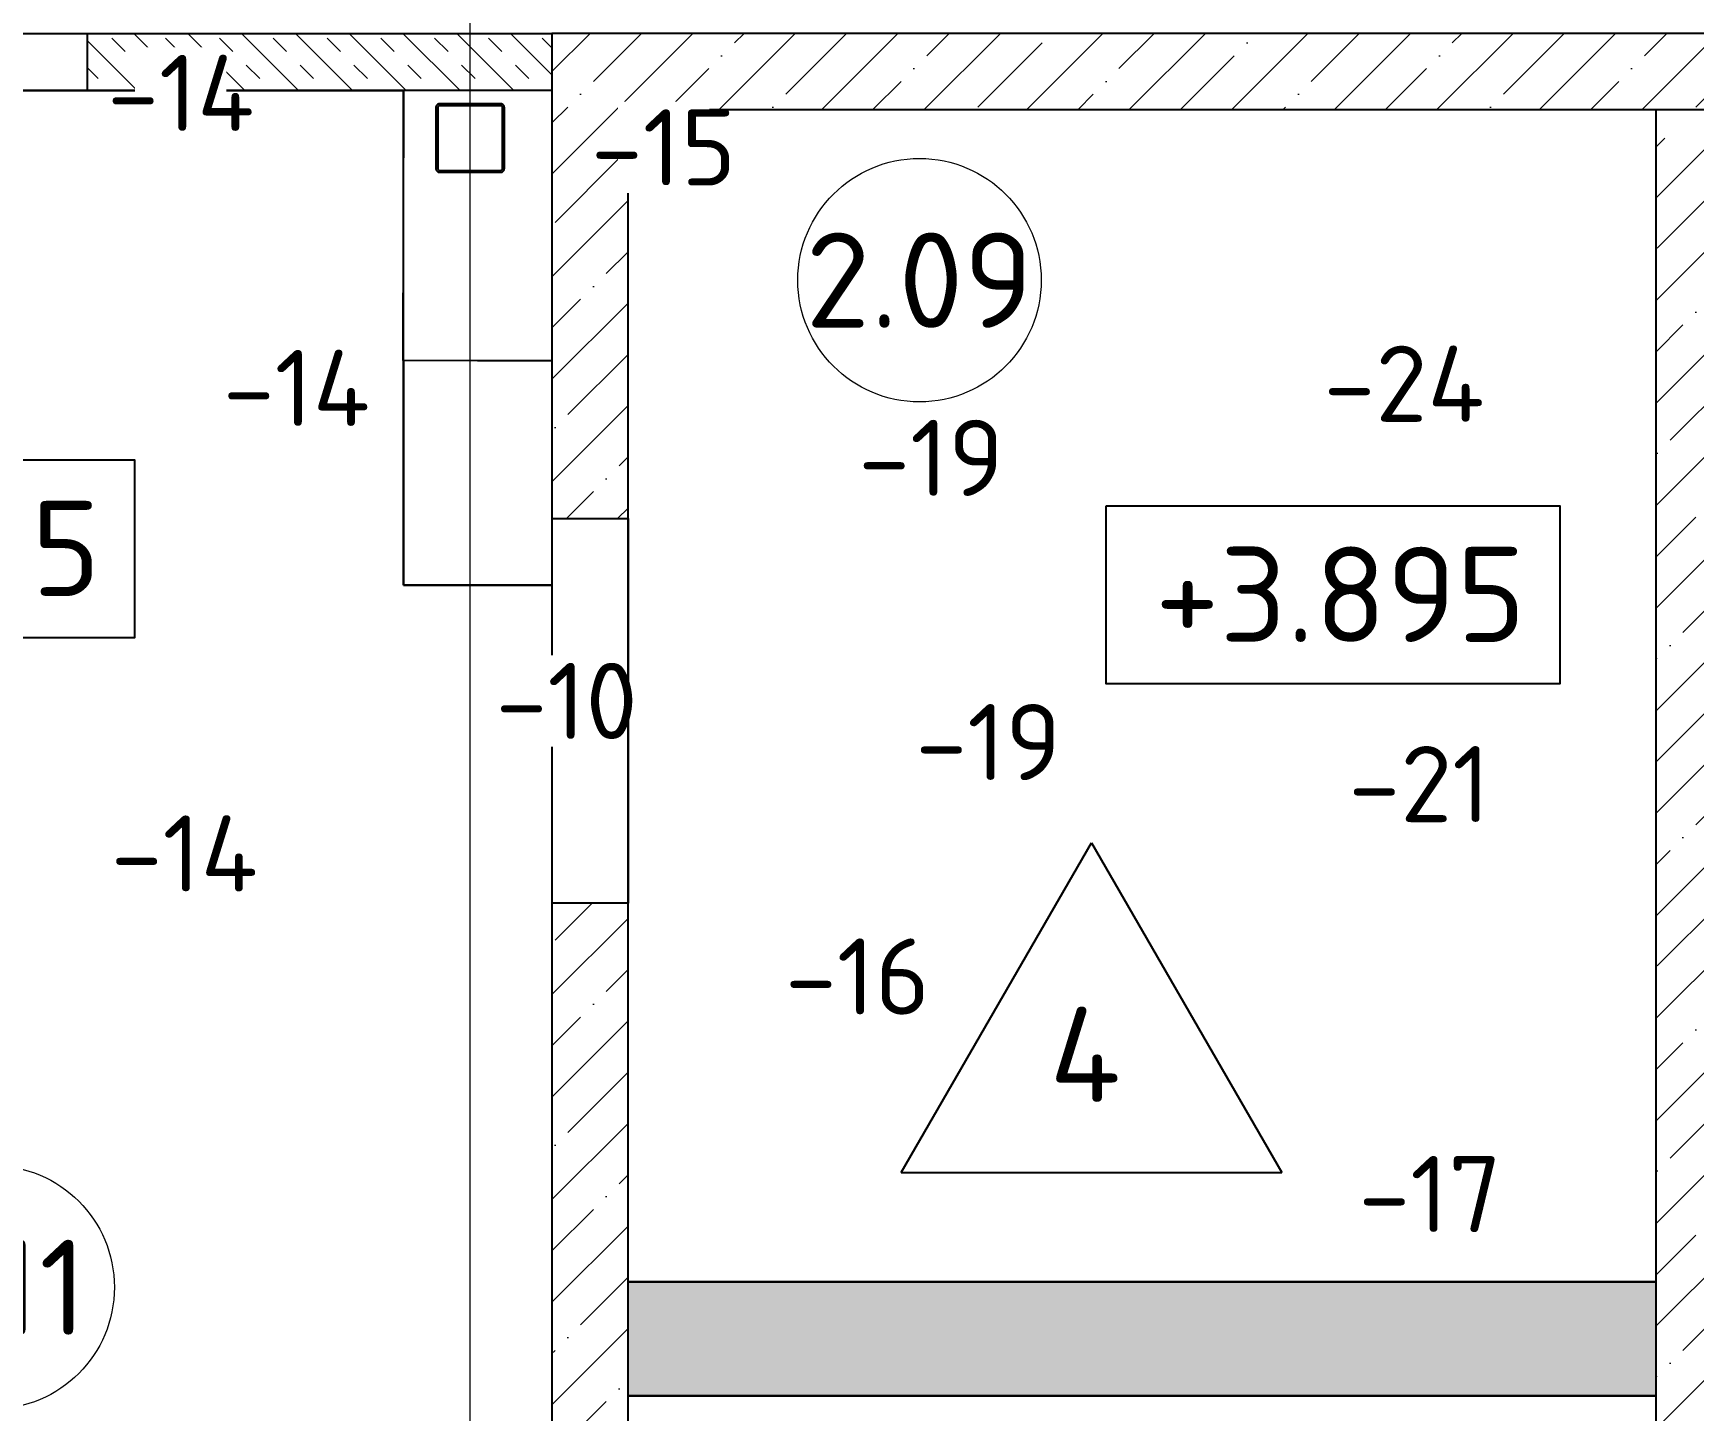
# Model space of a CAD drawing. Header units: metres. Extents: x -2111 to 158, y 19 to 1277.
# Drawn here: x 63.528 to 67.891, y 23.993 to 27.612 of the extents above; entities that cross this region are included whole.
import ezdxf
from ezdxf.enums import TextEntityAlignment as Align

# ---------------------------------------------------------------- set-up
doc = ezdxf.new("R2010")
doc.units = ezdxf.units.M
for name, pattern in [('_ШТР__3__1_5_', [4.5, 3, -1.5]), ('_ШТР__3__3__Скрыто', [6, 3, -3]), ('Xref_level ST-8$0$DASHDOT', [25.4, 12.7, -6.35, 0, -6.35])]:
    doc.linetypes.add(name, pattern=pattern)
for name, color, linetype in [('01', 123, 'Continuous'), ('высотные отклонения', 7, 'Continuous'), ('Лестницы', 7, 'Continuous'), ('Основной', 7, 'Continuous'), ('Стены', 7, 'Continuous')]:
    doc.layers.add(name, color=color, linetype=linetype)
doc.layers.add('_5-1_Площадь помещений', color=2, linetype='Continuous', plot=False)
doc.layers.add('ГКЛ (контур)', color=255, linetype='Continuous', plot=False)
doc.layers.add('Оси', color=250, linetype='Xref_level ST-8$0$DASHDOT', lineweight=5)
doc.layers.add('Стены штриховка', color=7, linetype='Continuous', lineweight=9)
doc.styles.add('Норм 2.5', font='isocpeur.ttf', dxfattribs={"height": 2.5})

# ---------------------------------------------------------------- blocks, each defined once
blk = doc.blocks.new('*U15')
for points in [[(-80, -90), (80, -90, 0.414214), (90, -80), (90, 80, 0.414214), (80, 90), (-80, 90, 0.414214), (-90, 80), (-90, -80, 0.414214)], [(-80, -85), (80, -85, 0.414214), (85, -80), (85, 80, 0.414214), (80, 85), (-80, 85, 0.414214), (-85, 80), (-85, -80, 0.414214)]]:
    blk.add_lwpolyline(points, format="xyb", close=True)
blk = doc.blocks.new('Номер_помещения')
blk.add_wipeout([(-5, 0), (0, 8.66), (5, 0)])
for p, q in [((-5, 0), (0, 8.66)), ((0, 8.66), (5, 0)), ((-5, 0), (5, 0))]:
    blk.add_line(p, q)
at = {"style": 'Норм 2.5'}
blk.add_attdef('НОМЕР', text='', height=2.5, dxfattribs=at).set_placement((-0.171, 3.102), align=Align.MIDDLE_CENTER)
blk = doc.blocks.new('axis_name')
at = {"lineweight": 9}
blk.add_circle((0, 0), 3.198, dxfattribs=at)
at = {"style": 'Норм 2.5'}
blk.add_attdef('AXIS_NAME', text='', height=2.5, dxfattribs=at).set_placement((0, 0), align=Align.MIDDLE_CENTER)
blk = doc.blocks.new('Проектная_отметка')
blk.add_wipeout([(0, 0), (0, 4.676), (11.917, 4.676), (11.917, 0)])
blk.add_lwpolyline([(0, 4.676), (11.917, 4.676), (11.917, 0), (0, 0)], close=True)
at = {"style": 'Норм 2.5'}
blk.add_attdef('ОТМЕТКА', text='', height=2.5, dxfattribs=at).set_placement((6.151, 2.353), align=Align.MIDDLE_CENTER)

msp = doc.modelspace()

# ---------------------------------------------------------------- hatches: boundary and pattern name
at = {"layer": 'Стены штриховка'}
h = msp.add_hatch(dxfattribs=at)
h.set_pattern_fill('ASHLER', color=256, scale=0.2, angle=270, pattern_type=2)
h.set_pattern_definition([(315, (-44.52428, 21.65926), (0.07071068, 0.07071068), []), (315, (-44.45358, 21.65926), (0.07071068, 0.07071068), [0.05, -0.05])])
h.paths.add_polyline_path([(64.8906, 27.6115), (63.6706, 27.6115), (63.6706, 27.4615), (64.8906, 27.4615)])
h = msp.add_hatch(dxfattribs=at)
h.set_pattern_fill('ANSI35', color=256, scale=0.03)
h.set_pattern_definition([(45, (-64.61928, 21.65926), (-0.13470384, 0.13470384), []), (45, (-64.48458, 21.65926), (-0.13470384, 0.13470384), [0.238125, -0.047625, 0, -0.047625])])
h.paths.add_polyline_path([(68.6556, 27.6115), (65.5156, 27.6115), (64.8906, 27.6115), (64.8906, 27.3365), (65.0906, 27.3365), (65.0906, 27.4115), (65.5156, 27.4115), (68.6556, 27.4115)])
h.paths.add_polyline_path([(65.0906, 27.3365), (64.8906, 27.3365), (64.8906, 26.3365), (65.0906, 26.3365)])
h.paths.add_polyline_path([(67.9906, 27.3365), (67.7906, 27.3365), (67.7906, 21.4115), (67.9906, 21.4115)])
h.paths.add_polyline_path([(70.6756, 27.6115), (69.9656, 27.6115), (69.9656, 27.4115), (70.6306, 27.4115), (70.6306, 27.3365), (70.6756, 27.3365)])
h.paths.add_polyline_path([(70.8306, 27.6115), (70.6756, 27.6115), (70.6756, 27.3365), (70.8306, 27.3365)])
h.paths.add_polyline_path([(70.8306, 27.3365), (70.6756, 27.3365), (70.6756, 21.2115), (70.8306, 21.2115), (70.8306, 21.3365), (70.8306, 26.3365)])
h.paths.add_polyline_path([(70.6756, 27.3365), (70.6306, 27.3365), (70.6306, 26.3365), (70.6306, 21.4115), (69.8806, 21.4115), (69.8806, 21.2115), (70.6756, 21.2115)])
h.paths.add_polyline_path([(68.6806, 21.4115), (65.5906, 21.4115), (65.0906, 21.4115), (65.0906, 22.7365), (64.8906, 22.7365), (64.8906, 21.3365), (64.8906, 21.2115), (65.5906, 21.2115), (68.6806, 21.2115)])
h.paths.add_polyline_path([(65.0906, 25.3265), (64.8906, 25.3265), (64.8906, 23.7465), (65.0906, 23.7465)])
h = msp.add_hatch(dxfattribs=at)
h.set_pattern_fill('ASHLER', color=256, scale=0.2, angle=270, pattern_type=2)
h.set_pattern_definition([(315, (-64.61928, 21.65926), (0.07071068, 0.07071068), []), (315, (-64.54858, 21.65926), (0.07071068, 0.07071068), [0.05, -0.05])])
h.paths.add_polyline_path([(67.7906, 24.3315), (65.0906, 24.3315), (65.0906, 24.0315), (67.7906, 24.0315)])
h.paths.add_polyline_path([(61.7708, 27.4615), (61.6205, 27.4615), (61.6205, 21.2065), (61.7708, 21.2065)])
h.paths.add_polyline_path([(58.5605, 27.4615), (58.4103, 27.4615), (58.4103, 21.2065), (58.5605, 21.2065)])
h.paths.add_polyline_path([(55.6213, 27.4615), (55.471, 27.4615), (55.471, 21.2065), (55.6213, 21.2065)])
h.paths.add_polyline_path([(52.936, 27.4555), (52.7858, 27.4555), (52.7858, 21.2065), (52.936, 21.2065)])
h.paths.add_polyline_path([(49.7558, 27.4555), (49.6055, 27.4555), (49.6055, 21.2065), (49.7558, 21.2065)])
h.paths.add_polyline_path([(46.5259, 27.4615), (46.3756, 27.4615), (46.3756, 21.219), (46.5259, 21.219)])
h.paths.add_polyline_path([(58.4745, 26.7042), (58.4394, 26.7042), (58.4394, 26.9986), (58.4745, 26.9986)], flags=16)

# ---------------------------------------------------------------- linework, layer by layer
at = {"linetype": '_ШТР__3__3__Скрыто', "lineweight": 30}
msp.add_lwpolyline([(64.5006, 26.7524), (64.5006, 26.1615)], dxfattribs=at)
at = {"linetype": '_ШТР__3__3__Скрыто', "lineweight": 30, "elevation": 3.876}
msp.add_lwpolyline([(64.8906, 26.1617), (64.5006, 26.1617)], dxfattribs=at)
at = {"layer": '_5-1_Площадь помещений'}
msp.add_lwpolyline([(61.7708, 27.4615), (64.5006, 27.4615), (64.4989, 26.7525), (64.8906, 26.7515), (64.8906, 22.388), (63.8206, 22.4005), (63.8206, 21.4905), (61.7708, 21.4905), (61.7708, 27.4615)], dxfattribs=at)
for points in [[(65.0906, 27.4115), (67.7906, 27.4115), (67.7906, 24.3315), (65.0906, 24.3315)], [(65.0906, 24.0315), (67.7906, 24.0315), (67.7906, 21.4115), (65.0906, 21.4115)]]:
    msp.add_lwpolyline(points, close=True, dxfattribs=at)
at = {"layer": 'ГКЛ (контур)'}
msp.add_lwpolyline([(64.8906, 26.7515), (64.5006, 26.7524), (64.5006, 27.4615)], dxfattribs=at)
at = {"layer": 'Лестницы'}
for points in [[(65.0906, 26.3365), (65.0906, 27.4115), (65.5156, 27.4115), (68.6556, 27.4115), (68.6556, 27.6115), (65.5156, 27.6115), (64.8906, 27.6115), (64.8906, 26.3365)], [(64.8906, 25.3265), (64.8906, 23.7465), (65.0906, 23.7465), (65.0906, 25.3265)]]:
    msp.add_lwpolyline(points, close=True, dxfattribs=at)
msp.add_lwpolyline([(67.7906, 27.4115), (67.7906, 21.4115)], dxfattribs=at)
at = {"layer": 'Лестницы', "linetype": '_ШТР__3__1_5_'}
for points in [[(64.8906, 26.3365), (64.8906, 25.3265)], [(65.0906, 26.3365), (65.0906, 25.3265)]]:
    msp.add_lwpolyline(points, dxfattribs=at)
at = {"layer": 'Оси'}
for p, q in [((64.6756, 20.0131), (64.6756, 34.0648)), ((24.6804, 27.3365), (71.8881, 27.3365))]:
    msp.add_line(p, q, dxfattribs=at)
at = {"layer": 'Стены'}
msp.add_lwpolyline([(43.5756, 27.6115), (64.8906, 27.6115), (64.8906, 27.4615), (43.5756, 27.4615)], close=True, dxfattribs=at)
for points in [[(63.6706, 27.4615), (63.6706, 27.6115)], [(65.0906, 24.0315), (65.0906, 24.3315), (67.7906, 24.3315), (67.7906, 24.0315), (65.0906, 24.0315)]]:
    msp.add_lwpolyline(points, dxfattribs=at)

# ---------------------------------------------------------------- block references
at = {"layer": '01', "xscale": 0.1, "yscale": 0.1, "zscale": 0.1}
for p, values in [((65.8563, 26.9631), {'AXIS_NAME': '2.09'}), ((63.4211, 24.317), {'AXIS_NAME': '2.11'})]:
    msp.add_blockref('axis_name', p, dxfattribs=at).add_auto_attribs(values)
at = {"layer": 'Основной', "xscale": 0.001, "yscale": 0.001, "zscale": 0.001}
msp.add_blockref('*U15', (64.6756, 27.3365), dxfattribs=at)

# ---------------------------------------------------------------- next in the draw order: block references
at = {"layer": '01', "xscale": 0.1, "yscale": 0.1, "zscale": 0.1}
for name, p, values in [('Проектная_отметка', (62.6024, 26.0231, -20.644), {'ОТМЕТКА': '+3.895'}), ('Проектная_отметка', (66.347, 25.9023, -20.644), {'ОТМЕТКА': '+3.895'}), ('Номер_помещения', (66.3084, 24.6186), {'НОМЕР': '4'})]:
    msp.add_blockref(name, p, dxfattribs=at).add_auto_attribs(values)

# ---------------------------------------------------------------- next in the draw order: texts
at = {"layer": 'высотные отклонения', "char_height": 0.2, "width": 0.2, "attachment_point": 5, "style": 'Норм 2.5', "bg_fill": 3, "box_fill_scale": 1.1, "bg_fill_color": 256, "bg_fill_true_color": 13158600, "bg_fill_transparency": 0}
for s, insert in [('-14', (63.9153, 27.4549, 24.5364)), ('-15', (65.1839, 27.312, 24.535)), ('-14', (64.2192, 26.6798, 24.5358)), ('-24', (67.1294, 26.6909, 24.5264)), ('-19', (65.8872, 26.4962, 24.531)), ('-10', (64.9291, 25.8576, 24.5403)), ('-19', (66.0374, 25.7495, 24.5314)), ('-21', (67.1697, 25.6391, 24.5287)), ('-14', (63.9246, 25.4568, 24.5358)), ('-17', (67.1977, 24.5621, 24.5327))]:
    msp.add_mtext(s, dxfattribs=dict(at, insert=insert))

# ---------------------------------------------------------------- next in the draw order: texts
at = {"layer": 'высотные отклонения', "insert": (65.6934, 25.1336, 24.5337), "char_height": 0.2, "width": 0.2, "attachment_point": 5, "style": 'Норм 2.5', "bg_fill": 3, "box_fill_scale": 1.1, "bg_fill_color": 256, "bg_fill_true_color": 13158600, "bg_fill_transparency": 0}
msp.add_mtext('-16', dxfattribs=at)

doc.saveas('drawing.dxf')
